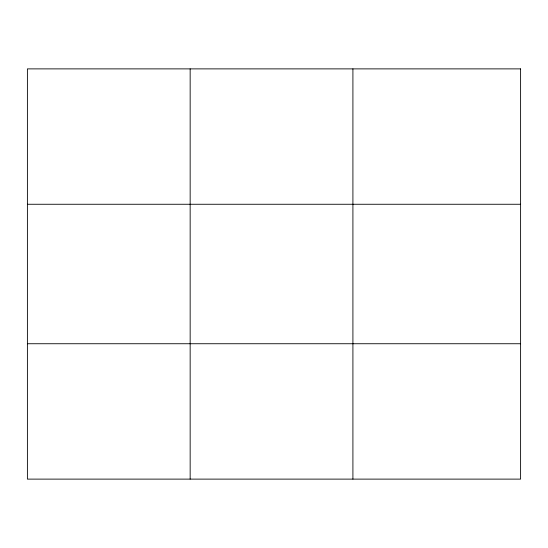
<?xml version="1.0" encoding="UTF-8"?>
<svg xmlns="http://www.w3.org/2000/svg" width="548" height="548" viewBox="0 0 548 548"><rect width="100%" height="100%" fill="white"/><g stroke="black" fill="none" stroke-linecap="round" stroke-linejoin="round"><path stroke-width="0.82" d="M190.156 68.884L190.156 479.116M352.912 68.884L352.912 479.116M27.4 204.26L520.6 204.26M27.4 343.74L520.6 343.74M520.6 68.884L520.6 479.116L27.4 479.116L27.4 68.884L520.6 68.884"/></g></svg>
